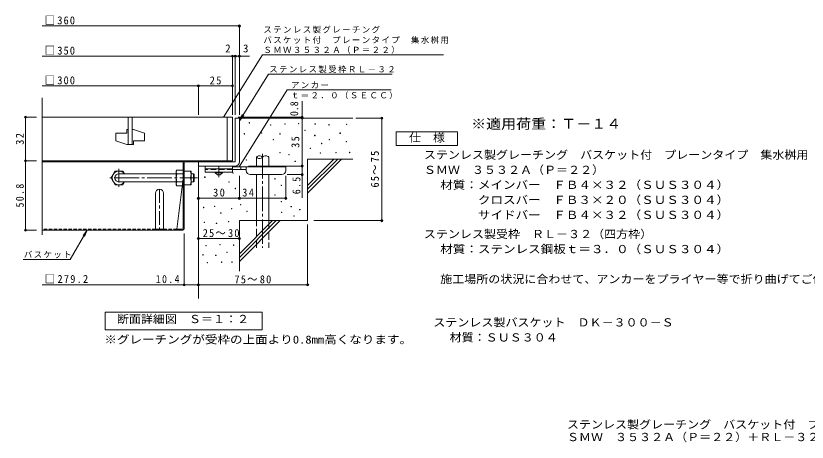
# Model space of a CAD drawing. Units: millimetres on the paper, enlarged 4 times, with parts at other scales. Extents: x -969 to 978, y -778 to 647.
# Drawn here: x -969 to 190, y -778 to -154 of the extents above; entities that cross this region are included whole.
import ezdxf
from ezdxf.enums import TextEntityAlignment as Align

# ---------------------------------------------------------------- set-up
doc = ezdxf.new("R2010")
doc.units = ezdxf.units.MM
doc.header["$LTSCALE"] = 4
doc.header["$PDMODE"] = 32
doc.header["$PDSIZE"] = 3.2
for name, pattern in [('CHAIN1', [8, 5, -1, 1, -1]), ('CHAIN2', [12, 9, -1, 1, -1]), ('DASHED1', [1.8, 1.2, -0.6]), ('DASHED2', [3, 2, -1]), ('DASHED3', [4, 3, -1])]:
    doc.linetypes.add(name, pattern=pattern)
for name, color, linetype, lineweight in [('D-1', 3, 'Continuous', 9), ('D-4', 7, 'Continuous', 9), ('D-5', 7, 'Continuous', 9), ('D-6', 6, 'Continuous', 9), ('D-7', 2, 'Continuous', 9), ('D-8', 2, 'Continuous', 9), ('D-9', 2, 'Continuous', 9), ('D-B', 2, 'Continuous', 9)]:
    doc.layers.add(name, color=color, linetype=linetype, lineweight=lineweight)
doc.layers.add('F-5_F-5ﾚｲﾔ', color=2, linetype='Continuous')
doc.styles.add('ＭＳ ゴシック', font='')
doc.styles.get('ＭＳ ゴシック').set_extended_font_data('MS Gothic')

msp = doc.modelspace()

# ---------------------------------------------------------------- linework, layer by layer
at = {"layer": 'D-1'}
for p, q in [((-712.607, -385.298), (-709.207, -385.298)), ((-709.207, -385.298), (-708.207, -386.298)), ((-709.207, -397.298), (-709.207, -385.298)), ((-708.207, -396.298), (-708.207, -386.298)), ((-712.607, -397.298), (-709.207, -397.298)), ((-709.207, -397.298), (-708.207, -396.298))]:
    msp.add_line(p, q, dxfattribs=at)
at = {"layer": 'D-4'}
for p, q in [((-930.871, -168.751), (-641.804, -168.751)), ((-641.804, -298.716), (-641.804, -167.55)), ((-930.871, -213.029), (-651.803, -213.029)), ((-608.012, -210.903), (-665.036, -302.298)), ((-651.803, -298.716), (-651.803, -211.829)), ((-651.803, -213.029), (-649.803, -213.029)), ((-649.803, -213.029), (-626.739, -213.029)), ((-647.803, -298.716), (-647.803, -211.829)), ((-608.012, -210.903), (-342.632, -210.903)), ((-599.373, -239.579), (-641.804, -307.585)), ((-599.373, -239.579), (-418.042, -239.579)), ((-930.871, -256.53), (-701.804, -256.53)), ((-701.804, -298.716), (-701.804, -255.33)), ((-701.804, -256.53), (-651.803, -256.53)), ((-571.918, -262.13), (-642.276, -374.897)), ((-571.918, -262.13), (-419.367, -262.13)), ((-549.818, -303.898), (-549.818, -278.733)), ((-956.232, -302.298), (-938.871, -302.298)), ((-955.032, -302.298), (-955.032, -366.298)), ((-548.618, -302.298), (-643.804, -302.298)), ((-548.618, -303.898), (-620.737, -303.898)), ((-549.818, -373.898), (-549.818, -303.898)), ((-471.392, -303.898), (-431.93, -303.898)), ((-433.13, -453.898), (-433.13, -303.898)), ((-956.232, -366.298), (-938.871, -366.298)), ((-955.032, -366.298), (-955.032, -467.898)), ((-628.199, -373.898), (-548.618, -373.898)), ((-549.818, -373.898), (-549.818, -420.598)), ((-641.8, -422.339), (-641.8, -388.497)), ((-573.8, -422.339), (-573.8, -388.497)), ((-548.618, -386.497), (-571.8, -386.497)), ((-541.803, -459.408), (-541.803, -549.098)), ((-532.909, -453.898), (-431.93, -453.898)), ((-956.232, -467.898), (-938.868, -467.898)), ((-864.626, -467.897), (-868.453, -477.136)), ((-722.607, -549.098), (-722.607, -472.698)), ((-701.804, -480.145), (-641.804, -480.145)), ((-958.704, -510.905), (-889.456, -510.905)), ((-722.607, -547.898), (-930.871, -547.898)), ((-701.804, -547.898), (-722.607, -547.898)), ((-701.804, -547.898), (-541.803, -547.898))]:
    msp.add_line(p, q, dxfattribs=at)
at = {"layer": 'D-4', "color": 3}
for p, q in [((-930.871, -474.684), (-930.871, -274.018)), ((-651.804, -302.298), (-930.871, -302.298)), ((-804.804, -302.298), (-804.804, -342.298)), ((-798.804, -302.298), (-798.804, -342.298)), ((-659.804, -302.298), (-659.804, -366.298)), ((-651.804, -302.298), (-651.804, -366.298)), ((-806.804, -320.298), (-806.804, -325.798)), ((-804.804, -320.298), (-806.804, -320.298)), ((-796.804, -320.298), (-798.804, -320.298)), ((-796.804, -320.298), (-780.804, -325.798)), ((-822.804, -325.798), (-822.804, -336.798)), ((-822.804, -325.798), (-806.804, -325.798)), ((-780.804, -325.798), (-780.804, -336.798)), ((-822.804, -336.798), (-806.804, -342.298)), ((-796.804, -342.298), (-806.804, -342.298)), ((-796.804, -336.798), (-796.804, -342.298)), ((-796.804, -336.798), (-780.804, -336.798)), ((-930.871, -366.298), (-651.804, -366.298)), ((-691.8, -373.898), (-691.8, -382.898)), ((-651.8, -373.898), (-691.8, -373.898)), ((-651.8, -377.898), (-691.8, -377.898)), ((-651.8, -373.898), (-651.8, -382.898)), ((-651.8, -382.898), (-691.8, -382.898))]:
    msp.add_line(p, q, dxfattribs=at)
at = {"layer": 'D-4', "color": 2}
for p, q in [((-647.804, -303.898), (-647.804, -367.898)), ((-647.804, -303.898), (-641.804, -303.898)), ((-641.804, -367.898), (-641.804, -303.898)), ((-701.804, -367.898), (-647.804, -367.898)), ((-701.804, -373.898), (-701.804, -367.898)), ((-701.804, -373.898), (-647.804, -373.898)), ((-677.3, -383.897), (-677.3, -382.898)), ((-677.3, -383.897), (-673.8, -386.897)), ((-677.3, -383.897), (-666.3, -383.897)), ((-673.8, -386.897), (-669.801, -386.897)), ((-669.801, -386.897), (-666.3, -383.897)), ((-666.3, -383.897), (-666.3, -382.898))]:
    msp.add_line(p, q, dxfattribs=at)
at = {"layer": 'D-4', "color": 6}
for p, q in [((-641.804, -303.898), (-475.804, -303.898)), ((-616.887, -374.897), (-616.887, -360.897)), ((-598.887, -374.897), (-598.887, -360.897)), ((-541.804, -402.302), (-503.4, -363.898)), ((-541.804, -363.898), (-475.804, -363.898)), ((-541.804, -407.958), (-497.743, -363.898)), ((-541.804, -363.898), (-541.804, -453.898)), ((-541.804, -413.614), (-492.087, -363.898)), ((-701.804, -373.898), (-701.804, -567.898)), ((-616.887, -453.898), (-616.887, -386.497)), ((-598.887, -453.898), (-598.887, -386.497)), ((-641.804, -453.898), (-541.804, -453.898)), ((-641.804, -502.301), (-593.4, -453.898)), ((-641.804, -507.957), (-587.744, -453.898)), ((-641.804, -513.613), (-582.088, -453.898)), ((-641.804, -453.898), (-641.804, -527.898))]:
    msp.add_line(p, q, dxfattribs=at)
at = {"layer": 'D-4', "color": 6, "linetype": 'CHAIN2'}
msp.add_line((-607.887, -355.997), (-607.887, -493.898), dxfattribs=at)
at = {"layer": 'D-4', "color": 3, "linetype": 'DASHED2'}
msp.add_line((-651.8, -378.898), (-691.8, -378.898), dxfattribs=at)
at = {"layer": 'D-4', "color": 4, "linetype": 'CHAIN1'}
msp.add_line((-671.8, -389.993), (-671.8, -373.898), dxfattribs=at)
at = {"layer": 'D-4', "color": 4}
for p, q in [((-573.8, -374.897), (-651.8, -374.897)), ((-631.79, -378.897), (-651.8, -378.897)), ((-639.8, -378.897), (-639.8, -374.897)), ((-631.8, -380.497), (-631.8, -374.897)), ((-573.8, -380.497), (-573.8, -374.897)), ((-625.8, -386.497), (-579.8, -386.497))]:
    msp.add_line(p, q, dxfattribs=at)
at = {"layer": 'D-4', "color": 6, "linetype": 'DASHED3'}
for p, q in [((-616.887, -493.898), (-616.887, -453.898)), ((-598.887, -453.898), (-598.887, -493.898))]:
    msp.add_line(p, q, dxfattribs=at)
at = {"layer": 'D-4'}
for points in [[(-627.524, -310.963), (-627.524, -310.363), (-626.924, -310.363), (-626.924, -310.963)], [(-575.124, -312.584), (-575.124, -311.983), (-574.524, -311.983), (-574.524, -312.584)], [(-555.123, -312.365), (-555.123, -311.765), (-554.523, -311.765), (-554.523, -312.365)], [(-531.066, -312.772), (-531.066, -312.172), (-530.466, -312.172), (-530.466, -312.772)], [(-484.776, -313.043), (-484.776, -312.443), (-484.176, -312.443), (-484.176, -313.043)], [(-596.192, -314.204), (-596.192, -313.604), (-595.592, -313.604), (-595.592, -314.204)], [(-545.982, -321.96), (-545.982, -321.36), (-545.382, -321.36), (-545.382, -321.96)], [(-510.763, -313.855), (-510.763, -313.255), (-510.163, -313.255), (-510.163, -313.855)], [(-412.378, -343.827), (-412.378, -323.827), (-322.378, -323.827), (-322.378, -343.827)], [(-634.734, -327.087), (-634.734, -326.487), (-634.134, -326.487), (-634.134, -327.087)], [(-609.298, -326.007), (-609.298, -325.406), (-608.698, -325.406), (-608.698, -326.007)], [(-592.244, -335.481), (-592.244, -334.881), (-591.644, -334.881), (-591.644, -335.481)], [(-582.769, -327.089), (-582.769, -326.489), (-582.169, -326.489), (-582.169, -327.089)], [(-531.607, -329.555), (-531.607, -328.955), (-531.007, -328.955), (-531.007, -329.555)], [(-510.493, -335.511), (-510.493, -334.911), (-509.893, -334.911), (-509.893, -335.511)], [(-494.522, -326.036), (-494.522, -325.436), (-493.921, -325.436), (-493.921, -326.036)], [(-619.564, -339.007), (-619.564, -338.407), (-618.964, -338.407), (-618.964, -339.007)], [(-538.17, -348.188), (-538.17, -347.588), (-537.57, -347.588), (-537.57, -348.188)], [(-521.591, -341.196), (-521.591, -340.595), (-520.991, -340.595), (-520.991, -341.196)], [(-485.588, -338.488), (-485.588, -337.888), (-484.988, -337.888), (-484.988, -338.488)], [(-582.499, -354.701), (-582.499, -354.101), (-581.898, -354.101), (-581.898, -354.701)], [(-569.487, -357.695), (-569.487, -357.095), (-568.887, -357.095), (-568.887, -357.695)], [(-523.486, -355.272), (-523.486, -354.672), (-522.886, -354.672), (-522.886, -355.272)], [(-500.477, -354.73), (-500.477, -354.13), (-499.877, -354.13), (-499.877, -354.73)], [(-480.716, -354.46), (-480.716, -353.86), (-480.116, -353.86), (-480.116, -354.46)], [(-631.846, -365.524), (-631.846, -364.924), (-631.246, -364.924), (-631.246, -365.524)], [(-560.347, -367.29), (-560.347, -366.69), (-559.747, -366.69), (-559.747, -367.29)], [(-692.69, -390.518), (-692.69, -389.917), (-692.09, -389.917), (-692.09, -390.518)], [(-651.331, -384.567), (-651.331, -383.967), (-650.731, -383.967), (-650.731, -384.567)], [(-589.771, -393.033), (-589.771, -392.433), (-589.171, -392.433), (-589.171, -393.033)], [(-657.295, -397.493), (-657.295, -396.893), (-656.695, -396.893), (-656.695, -397.493)], [(-580.631, -402.628), (-580.631, -402.028), (-580.031, -402.028), (-580.031, -402.628)], [(-648.155, -407.087), (-648.155, -406.487), (-647.555, -406.487), (-647.555, -407.087)], [(-589.771, -416.699), (-589.771, -416.099), (-589.171, -416.099), (-589.171, -416.699)], [(-580.631, -426.294), (-580.631, -425.694), (-580.031, -425.694), (-580.031, -426.294)], [(-694.265, -434.984), (-694.265, -434.384), (-693.665, -434.384), (-693.665, -434.984)], [(-678.371, -433.286), (-678.371, -432.686), (-677.771, -432.686), (-677.771, -433.286)], [(-653.352, -436.642), (-653.352, -436.042), (-652.752, -436.042), (-652.752, -436.642)], [(-640.223, -430.931), (-640.223, -430.331), (-639.623, -430.331), (-639.623, -430.931)], [(-631.083, -440.526), (-631.083, -439.926), (-630.482, -439.926), (-630.482, -440.526)], [(-566.277, -433.775), (-566.277, -433.175), (-565.677, -433.175), (-565.677, -433.775)], [(-553.534, -438.076), (-553.534, -437.476), (-552.934, -437.476), (-552.934, -438.076)], [(-669.231, -442.881), (-669.231, -442.28), (-668.63, -442.28), (-668.63, -442.881)], [(-580.082, -441.896), (-580.082, -441.296), (-579.482, -441.296), (-579.482, -441.896)], [(-562.177, -447.259), (-562.177, -446.659), (-561.577, -446.659), (-561.577, -447.259)], [(-693.299, -456.754), (-693.299, -456.154), (-692.699, -456.154), (-692.699, -456.754)], [(-675.636, -457.972), (-675.636, -457.372), (-675.036, -457.372), (-675.036, -457.972)], [(-657.973, -455.841), (-657.973, -455.24), (-657.373, -455.24), (-657.373, -455.841)], [(-691.167, -490.862), (-691.167, -490.262), (-690.567, -490.262), (-690.567, -490.862)], [(-670.459, -489.339), (-670.459, -488.739), (-669.859, -488.739), (-669.859, -489.339)], [(-650.512, -490.101), (-650.512, -489.501), (-649.911, -489.501), (-649.911, -490.101)], [(-695.431, -504.262), (-695.431, -503.662), (-694.831, -503.662), (-694.831, -504.262)], [(-676.549, -505.175), (-676.549, -504.575), (-675.949, -504.575), (-675.949, -505.175)], [(-660.409, -500.455), (-660.409, -499.855), (-659.809, -499.855), (-659.809, -500.455)], [(-688.883, -515.682), (-688.883, -515.082), (-688.283, -515.082), (-688.283, -515.682)], [(-668.175, -515.073), (-668.175, -514.473), (-667.575, -514.473), (-667.575, -515.073)], [(-652.948, -515.073), (-652.948, -514.473), (-652.348, -514.473), (-652.348, -515.073)]]:
    msp.add_lwpolyline(points, close=True, dxfattribs=at)
for points in [[(-701.8, -421.139), (-641.8, -421.139), (-573.8, -421.139)], [(-889.456, -510.905), (-864.626, -467.897), (-870.714, -475.831)]]:
    msp.add_lwpolyline(points, dxfattribs=at)
at = {"layer": 'D-4', "color": 2}
msp.add_arc((-647.804, -367.898), 6, 270, 0, dxfattribs=at)
at = {"layer": 'D-4', "color": 4}
for centre, start, end in [((-625.8, -380.497), 180, 270), ((-579.8, -380.497), 270, 0)]:
    msp.add_arc(centre, 6, start, end, dxfattribs=at)
at = {"layer": 'D-4'}
for p in [(-641.804, -168.751), (-651.803, -213.029), (-647.803, -213.029), (-641.804, -213.029), (-701.804, -256.53), (-651.803, -256.53), (-955.032, -302.298), (-549.818, -302.298), (-549.818, -303.898), (-433.13, -303.898), (-955.032, -366.298), (-549.818, -373.898), (-549.818, -386.497), (-701.8, -421.139), (-641.8, -421.139), (-573.8, -421.139), (-433.13, -453.898), (-955.032, -467.898), (-701.804, -480.145), (-641.804, -480.145), (-722.607, -547.898), (-701.804, -547.898), (-541.803, -547.898)]:
    msp.add_point(p, dxfattribs=at)
at = {"layer": 'D-5'}
for q in [(-637.663, -298.483), (-635.448, -299.865)]:
    msp.add_line((-641.804, -307.585), q, dxfattribs=at)
msp.add_lwpolyline([(-838.601, -613.897), (-838.601, -587.898), (-608.602, -587.898), (-608.602, -613.897)], close=True, dxfattribs=at)
at = {"layer": 'D-6'}
for centre, start, end in [((-612.387, -364.959), 42.07146, 137.92854), ((-603.387, -364.959), 42.07146, 137.92854), ((-612.387, -356.835), 222.07146, 317.92854)]:
    msp.add_arc(centre, 6.062, start, end, dxfattribs=at)
at = {"layer": 'D-7'}
for p, q in [((-724.207, -366.298), (-930.868, -366.298)), ((-724.207, -367.898), (-930.868, -367.898)), ((-901.004, -366.298), (-901.004, -367.898)), ((-861.004, -366.298), (-861.004, -367.898)), ((-724.207, -464.964), (-724.207, -366.298)), ((-722.607, -464.698), (-722.607, -369.231)), ((-721.274, -367.898), (-654.2, -367.898)), ((-721.007, -366.298), (-654.2, -366.298)), ((-654.2, -366.298), (-654.2, -367.898)), ((-724.207, -392.298), (-733.432, -466.298)), ((-725.807, -467.898), (-930.868, -467.898)), ((-725.541, -466.298), (-733.432, -466.298))]:
    msp.add_line(p, q, dxfattribs=at)
at = {"layer": 'D-7', "linetype": 'DASHED1'}
for p, q in [((-764.807, -466.298), (-930.868, -466.298)), ((-733.432, -466.298), (-752.807, -466.298))]:
    msp.add_line(p, q, dxfattribs=at)
at = {"layer": 'D-7'}
for centre, radius, start, end in [((-721.007, -369.498), 3.2, 90, 180), ((-721.274, -369.231), 1.333, 90, 180), ((-731.832, -466.298), 1.6, 180, 270), ((-725.807, -464.698), 3.2, 270, 0), ((-725.541, -464.964), 1.333, 270, 0)]:
    msp.add_arc(centre, radius, start, end, dxfattribs=at)
at = {"layer": 'D-8', "linetype": 'CHAIN1'}
for p, q in [((-818.2, -378.105), (-818.2, -404.49)), ((-805.007, -391.298), (-831.393, -391.298)), ((-758.807, -407.898), (-758.807, -467.898))]:
    msp.add_line(p, q, dxfattribs=at)
at = {"layer": 'D-8'}
for p, q in [((-764.807, -413.898), (-764.807, -467.898)), ((-752.807, -413.898), (-752.807, -467.898)), ((-764.807, -466.298), (-752.807, -466.298))]:
    msp.add_line(p, q, dxfattribs=at)
msp.add_arc((-758.807, -413.898), 6, 0, 180, dxfattribs=at)
at = {"layer": 'D-9'}
for p, q in [((-722.607, -381.298), (-712.607, -381.298)), ((-712.607, -401.298), (-712.607, -381.298)), ((-722.607, -391.298), (-713.473, -391.298)), ((-722.607, -401.298), (-712.607, -401.298))]:
    msp.add_line(p, q, dxfattribs=at)
at = {"layer": 'D-9', "linetype": 'CHAIN1'}
msp.add_line((-707.234, -391.298), (-713.358, -391.298), dxfattribs=at)
at = {"layer": 'D-9'}
for centre in [(-727.474, -386.298), (-727.474, -396.298)]:
    msp.add_arc(centre, 14.866, 340.34633, 19.65366, dxfattribs=at)
at = {"layer": 'D-B'}
for p, q in [((-829.7, -391.298), (-823.927, -381.298)), ((-823.927, -381.298), (-812.474, -381.298)), ((-810.173, -385.282), (-812.474, -381.298)), ((-734.207, -381.298), (-733.341, -379.798)), ((-734.207, -401.298), (-734.207, -381.298)), ((-724.207, -379.798), (-733.341, -379.798)), ((-829.7, -391.298), (-823.927, -401.298)), ((-733.341, -385.571), (-724.207, -385.571)), ((-823.927, -401.298), (-812.474, -401.298)), ((-810.164, -397.298), (-812.474, -401.298)), ((-734.207, -401.298), (-733.341, -402.798)), ((-733.341, -397.024), (-724.207, -397.024)), ((-724.207, -402.798), (-733.341, -402.798))]:
    msp.add_line(p, q, dxfattribs=at)
at = {"layer": 'D-B', "color": 3, "linetype": 'CHAIN2'}
msp.add_line((-824.776, -391.298), (-703.198, -391.298), dxfattribs=at)
at = {"layer": 'D-B', "color": 3}
for p, q in [((-818.2, -385.298), (-734.207, -385.298)), ((-818.2, -397.298), (-734.207, -397.298))]:
    msp.add_line(p, q, dxfattribs=at)
at = {"layer": 'D-B'}
for centre, radius, start, end in [((-818.2, -391.298), 10, 36.87019, 323.12981), ((-727.643, -383.087), 6.579, 149.99998, 176.07924), ((-728.738, -382.617), 5.47, 180.2103, 212.68507), ((-714.842, -391.298), 19.365, 162.79973, 197.20026), ((-728.738, -399.978), 5.47, 147.31491, 179.78969), ((-727.643, -399.508), 6.579, 183.92075, 210)]:
    msp.add_arc(centre, radius, start, end, dxfattribs=at)
at = {"layer": 'D-B', "color": 3}
msp.add_arc((-818.2, -391.298), 6, 90, 270, dxfattribs=at)

# ---------------------------------------------------------------- texts
at = {"layer": 'D-4', "color": 2, "style": 'ＭＳ ゴシック'}
for s, p in [('2', (-662.54, -211.029)), ('3', (-636.483, -211.029))]:
    msp.add_text(s, height=11.73, dxfattribs=at).set_placement(p, align=Align.BOTTOM_LEFT)
at = {"layer": 'D-4', "color": 2, "style": 'ＭＳ ゴシック', "width": 0.9}
msp.add_text('0.8', height=11.73, rotation=90, dxfattribs=at).set_placement((-552.218, -300.753), align=Align.BOTTOM_LEFT)
at = {"layer": 'D-4', "color": 2, "style": 'ＭＳ ゴシック'}
for s, width, p in [('仕\u3000様', 1.1, (-393.377, -341.827)), ('ステンレス製グレーチング\u3000バスケット付\u3000プレーンタイプ\u3000集水桝用', 1.1, (-371.541, -366.995)), ('ＳＭＷ\u3000３５３２Ａ（Ｐ＝２２）', 1.1, (-371.541, -388.995)), ('材質：メインバー\u3000ＦＢ４×３２（ＳＵＳ３０４）', 1.15, (-347.657, -410.995)), ('\u3000\u3000\u3000クロスバー\u3000ＦＢ３×２０（ＳＵＳ３０４）', 1.15, (-347.657, -432.996)), ('\u3000\u3000\u3000サイドバー\u3000ＦＢ４×３２（ＳＵＳ３０４）', 1.15, (-347.657, -454.996)), ('ステンレス製受枠\u3000ＲＬ－３２（四方枠）', 1.1, (-371.541, -483.066)), ('材質：ステンレス鋼板ｔ＝３．０（ＳＵＳ３０４）', 1.15, (-347.657, -505.066)), ('施工場所の状況に合わせて、アンカーをプライヤー等で折り曲げてご使用ください。', 1.1, (-347.657, -549.066)), ('ステンレス製バスケット\u3000ＤＫ－３００－Ｓ', 1.1, (-357.765, -612.452)), ('※グレーチングが受枠の上面より0.8mm高くなります。', 1.15, (-839.551, -637.483)), ('材質：ＳＵＳ３０４', 1.1, (-333.88, -634.452))]:
    msp.add_text(s, height=11.73, dxfattribs=dict(at, width=width)).set_placement(p, align=Align.BOTTOM_LEFT)
at = {"layer": 'D-4', "color": 2, "char_height": 11.73, "attachment_point": 7, "style": 'ＭＳ ゴシック'}
for s, insert in [('\\T1.21;\\W0.95;□360', (-926.871, -166.73)), ('\\T1.21;\\W0.95;□350', (-926.871, -211.01)), ('\\T1.21;\\W0.95;□300', (-926.871, -254.53)), ('\\T1.27;\\W0.95;25', (-685.303, -254.53)), ('\\T1.27;\\W0.95;30', (-680.3, -418.739)), ('\\T1.27;\\W0.95;34', (-637.654, -418.739)), ('\\T1.22;\\W0.95;25～30', (-695.484, -478.145)), ('\\T1.23;\\W0.95;□279.2', (-926.871, -545.498)), ('\\T1.28;\\W0.9;10.4', (-764.242, -545.498)), ('\\T1.22;\\W0.95;75～80', (-648.951, -545.898))]:
    msp.add_mtext(s, dxfattribs=dict(at, insert=insert))
at = {"layer": 'D-4', "char_height": 8.798, "attachment_point": 7, "style": 'ＭＳ ゴシック'}
for s, insert in [('\\T1.17;ステンレス製グレーチング', (-606.632, -179.594)), ('\\T1.17;バスケット付\u3000プレーンタイプ\u3000集水桝用', (-606.632, -194.84)), ('\\T1.17;ＳＭＷ３５３２Ａ（Ｐ＝２２）', (-606.632, -209.495)), ('\\T1.17;ステンレス製受枠ＲＬ－３２', (-598.126, -237.675)), ('\\T1.17;アンカー', (-566.223, -260.267)), ('\\T1.17;ｔ＝２．０（ＳＥＣＣ）', (-566.46, -275.994)), ('\\T1.17;バスケット', (-957.456, -509.002))]:
    msp.add_mtext(s, dxfattribs=dict(at, insert=insert))
at = {"layer": 'D-4', "color": 2, "char_height": 11.73, "attachment_point": 7, "rotation": 90, "style": 'ＭＳ ゴシック'}
for s, insert in [('\\T1.27;\\W0.95;32', (-957.432, -342.798)), ('\\T1.27;\\W0.95;35', (-553.818, -347.398)), ('\\T1.22;\\W0.95;65～75', (-437.342, -405.397)), ('\\T1.27;\\W0.9;6.5', (-552.218, -415.175)), ('\\T1.28;\\W0.9;50.8', (-957.432, -434.598))]:
    msp.add_mtext(s, dxfattribs=dict(at, insert=insert))
at = {"layer": 'D-5', "color": 3, "style": 'ＭＳ ゴシック', "width": 1.1}
msp.add_text('※適用荷重：Ｔ－１４', height=14.66, dxfattribs=at).set_placement((-302.378, -323.827), align=Align.BOTTOM_LEFT)
at = {"layer": 'D-5', "color": 2, "style": 'ＭＳ ゴシック', "width": 1.1}
msp.add_text('断面詳細図\u3000Ｓ＝１：２', height=11.73, dxfattribs=at).set_placement((-821.231, -607.509), align=Align.BOTTOM_LEFT)
at = {"layer": 'F-5_F-5ﾚｲﾔ', "style": 'ＭＳ ゴシック', "width": 1.1}
for s, p in [('ステンレス製グレーチング\u3000バスケット付\u3000プレーンタイプ\u3000集水桝用', (-162, -761.995)), ('ＳＭＷ\u3000３５３２Ａ（Ｐ＝２２）＋ＲＬ－３２（四方枠）＋ＤＫ－３００－Ｓ', (-162, -780.36))]:
    msp.add_text(s, height=11.73, dxfattribs=at).set_placement(p, align=Align.BOTTOM_LEFT)

doc.saveas('drawing.dxf')
